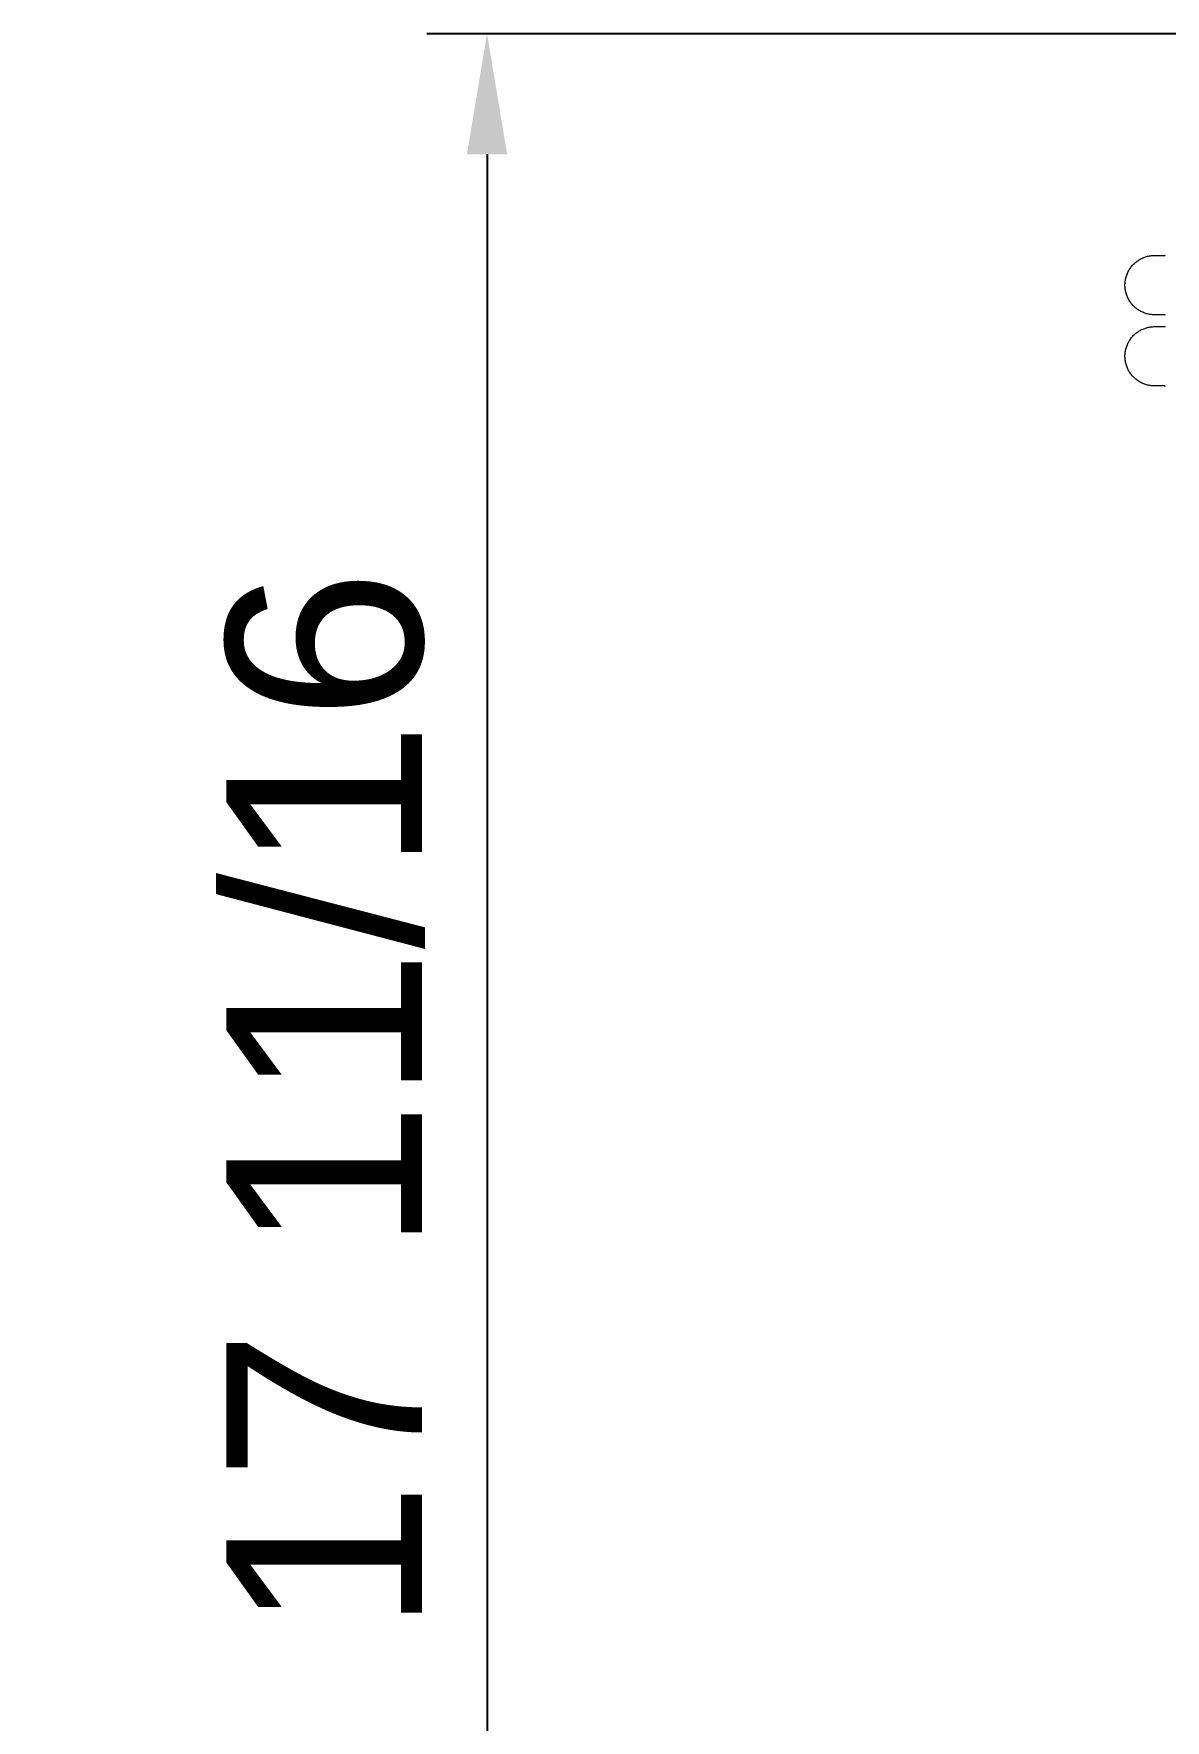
# Model space of a CAD drawing. Header units: inches. Extents: x -2 to 171, y -5 to 121.
# Drawn here: x 0.14 to 9.54, y 101.54 to 115.54 of the extents above; entities that cross this region are included whole.
import ezdxf

# ---------------------------------------------------------------- set-up
doc = ezdxf.new("R2010")
doc.units = ezdxf.units.IN
doc.layers.add('ZANO_R', color=7, linetype='Continuous', lineweight=0)
doc.layers.add('ZANO_W', color=1, linetype='Continuous', lineweight=0)
doc.styles.get("Standard").update_dxf_attribs({"font": 'arial.ttf'})
doc.dimstyles.new('amerykanie', dxfattribs={"dimtxt": 50, "dimasz": 50, "dimexe": 0.5, "dimexo": 0.5, "dimgap": 1, "dimtad": 1, "dimdec": 0, "dimzin": 0, "dimlunit": 5, "dimtxsty": 'Standard', "dimcen": 0.09, "dimclrd": 1, "dimclre": 1, "dimclrt": 1, "dimazin": 0, "dimtfac": 1, "dimtdec": 0, "dimtmove": 0, "dimatfit": 3, "dimfxl": 1, "dimtzin": 0, "dimarcsym": 1})

# ---------------------------------------------------------------- blocks, each defined once
blk = doc.blocks.new('*D362')
at = {"layer": 'ZANO_W', "color": 1, "lineweight": -2}
for p, q in [((9.884, 115.537), (3.407, 115.537)), ((3.907, 114.537), (3.907, 98.82)), ((7.482, 97.82), (3.407, 97.82))]:
    blk.add_line(p, q, dxfattribs=at)
at = {"layer": 'ZANO_W', "color": 1}
for points in [[(4.074, 114.537), (3.74, 114.537), (3.907, 115.537)], [(3.74, 98.82), (4.074, 98.82), (3.907, 97.82)]]:
    blk.add_solid(points, dxfattribs=at)
at = {"layer": 'ZANO_W', "color": 1, "insert": (2.567, 106.678), "char_height": 1.625, "attachment_point": 5, "rotation": 90}
blk.add_mtext('17 11/16', dxfattribs=at)

msp = doc.modelspace()

# ---------------------------------------------------------------- linework, layer by layer
at = {"layer": 'ZANO_R'}
for p, q in [((9.32074, 113.66037), (9.32799, 113.66461)), ((9.32799, 113.66461), (9.33538, 113.6686)), ((9.33538, 113.6686), (9.34291, 113.67234)), ((9.34291, 113.67234), (9.35055, 113.67582)), ((9.35055, 113.67582), (9.35832, 113.67903)), ((9.35832, 113.67903), (9.36618, 113.68198)), ((9.36618, 113.68198), (9.37415, 113.68466)), ((9.37415, 113.68466), (9.3822, 113.68706)), ((9.3822, 113.68706), (9.39033, 113.68919)), ((9.39033, 113.68919), (9.39852, 113.69104)), ((9.39852, 113.69104), (9.40678, 113.69261)), ((9.40678, 113.69261), (9.41508, 113.6939)), ((9.41508, 113.6939), (9.42342, 113.6949)), ((9.42342, 113.6949), (9.43179, 113.69562)), ((9.43179, 113.69562), (9.44019, 113.69605)), ((9.44019, 113.69605), (9.44859, 113.69619)), ((9.44859, 113.69619), (9.53244, 113.69619)), ((9.53244, 113.69619), (9.53261, 113.69619)), ((9.53261, 113.69619), (9.53277, 113.6962)), ((9.53277, 113.6962), (9.53294, 113.69621)), ((9.53294, 113.69621), (9.5331, 113.69623)), ((9.5331, 113.69623), (9.53326, 113.69626)), ((9.53326, 113.69626), (9.53342, 113.69629)), ((9.53342, 113.69629), (9.53358, 113.69633)), ((9.53358, 113.69633), (9.53374, 113.69637)), ((9.53374, 113.69637), (9.5339, 113.69642)), ((9.5339, 113.69642), (9.53405, 113.69647)), ((9.53405, 113.69647), (9.53421, 113.69653)), ((9.53421, 113.69653), (9.53436, 113.69659)), ((9.53436, 113.69659), (9.53451, 113.69666)), ((9.53451, 113.69666), (9.53465, 113.69674)), ((9.53465, 113.69674), (9.5348, 113.69682)), ((9.5348, 113.69682), (9.53494, 113.6969)), ((9.53494, 113.6969), (9.53508, 113.69699)), ((9.53508, 113.69699), (9.53521, 113.69708)), ((9.53521, 113.69708), (9.53534, 113.69718)), ((9.53534, 113.69718), (9.53547, 113.69728)), ((9.53547, 113.69728), (9.53559, 113.69739)), ((9.53559, 113.69739), (9.53572, 113.6975)), ((9.53572, 113.6975), (9.53583, 113.69762)), ((9.53583, 113.69762), (9.53594, 113.69774)), ((9.53594, 113.69774), (9.53605, 113.69786)), ((9.53605, 113.69786), (9.53616, 113.69799)), ((9.53616, 113.69799), (9.53626, 113.69812)), ((9.53626, 113.69812), (9.53635, 113.69825)), ((9.53635, 113.69825), (9.53644, 113.69839)), ((9.53644, 113.69839), (9.53653, 113.69853)), ((9.53653, 113.69853), (9.53661, 113.69868)), ((9.53661, 113.69868), (9.53668, 113.69882)), ((9.53668, 113.69882), (9.53675, 113.69897)), ((9.53675, 113.69897), (9.53682, 113.69912)), ((9.53682, 113.69912), (9.53688, 113.69927)), ((9.53688, 113.69927), (9.53693, 113.69943)), ((9.53693, 113.69943), (9.53698, 113.69959)), ((9.53698, 113.69959), (9.53702, 113.69974)), ((9.53702, 113.69974), (9.53706, 113.6999)), ((9.53706, 113.6999), (9.53709, 113.70006)), ((9.53709, 113.70006), (9.53712, 113.70023)), ((9.21165, 113.51651), (9.21405, 113.52456)), ((9.21405, 113.52456), (9.21673, 113.53253)), ((9.21673, 113.53253), (9.21968, 113.5404)), ((9.21968, 113.5404), (9.22289, 113.54816)), ((9.22289, 113.54816), (9.22637, 113.55581)), ((9.22637, 113.55581), (9.23011, 113.56333)), ((9.23011, 113.56333), (9.2341, 113.57072)), ((9.2341, 113.57072), (9.23835, 113.57798)), ((9.23835, 113.57798), (9.24283, 113.58508)), ((9.24283, 113.58508), (9.24756, 113.59203)), ((9.24756, 113.59203), (9.25252, 113.59881)), ((9.25252, 113.59881), (9.25771, 113.60541)), ((9.25771, 113.60541), (9.26313, 113.61184)), ((9.26313, 113.61184), (9.26875, 113.61808)), ((9.26875, 113.61808), (9.27459, 113.62412)), ((9.27459, 113.62412), (9.28064, 113.62996)), ((9.28064, 113.62996), (9.28687, 113.63559)), ((9.28687, 113.63559), (9.2933, 113.641)), ((9.2933, 113.641), (9.29991, 113.64619)), ((9.29991, 113.64619), (9.30669, 113.65115)), ((9.30669, 113.65115), (9.31363, 113.65588)), ((9.31363, 113.65588), (9.32074, 113.66037)), ((9.20252, 113.45013), (9.20267, 113.45853)), ((9.20267, 113.44173), (9.20252, 113.45013)), ((9.20267, 113.45853), (9.2031, 113.46692)), ((9.2031, 113.43333), (9.20267, 113.44173)), ((9.2031, 113.46692), (9.20381, 113.47529)), ((9.20381, 113.42496), (9.2031, 113.43333)), ((9.20381, 113.47529), (9.20482, 113.48363)), ((9.20482, 113.41662), (9.20381, 113.42496)), ((9.20482, 113.48363), (9.2061, 113.49193)), ((9.2061, 113.40832), (9.20482, 113.41662)), ((9.2061, 113.49193), (9.20767, 113.50019)), ((9.20767, 113.40006), (9.2061, 113.40832)), ((9.20767, 113.50019), (9.20952, 113.50838)), ((9.20952, 113.39187), (9.20767, 113.40006)), ((9.20952, 113.50838), (9.21165, 113.51651)), ((9.21165, 113.38374), (9.20952, 113.39187)), ((9.21405, 113.37569), (9.21165, 113.38374)), ((9.21673, 113.36772), (9.21405, 113.37569)), ((9.21968, 113.35986), (9.21673, 113.36772)), ((9.22289, 113.35209), (9.21968, 113.35986)), ((9.22637, 113.34445), (9.22289, 113.35209)), ((9.23011, 113.33692), (9.22637, 113.34445)), ((9.2341, 113.32953), (9.23011, 113.33692)), ((9.23835, 113.32228), (9.2341, 113.32953)), ((9.24283, 113.31517), (9.23835, 113.32228)), ((9.24756, 113.30823), (9.24283, 113.31517)), ((9.25252, 113.30145), (9.24756, 113.30823)), ((9.25771, 113.29484), (9.25252, 113.30145)), ((9.26313, 113.28841), (9.25771, 113.29484)), ((9.26875, 113.28217), (9.26313, 113.28841)), ((9.27459, 113.27613), (9.26875, 113.28217)), ((9.28064, 113.27029), (9.27459, 113.27613)), ((9.28687, 113.26467), (9.28064, 113.27029)), ((9.2933, 113.25925), (9.28687, 113.26467)), ((9.29991, 113.25406), (9.2933, 113.25925)), ((9.30669, 113.2491), (9.29991, 113.25406)), ((9.31363, 113.24437), (9.30669, 113.2491)), ((9.32074, 113.23988), (9.31363, 113.24437)), ((9.32799, 113.23564), (9.32074, 113.23988)), ((9.33538, 113.23165), (9.32799, 113.23564)), ((9.34291, 113.22791), (9.33538, 113.23165)), ((9.35055, 113.22443), (9.34291, 113.22791)), ((9.35832, 113.22122), (9.35055, 113.22443)), ((9.36618, 113.21827), (9.35832, 113.22122)), ((9.37415, 113.21559), (9.36618, 113.21827)), ((9.3822, 113.21319), (9.37415, 113.21559)), ((9.39033, 113.21106), (9.3822, 113.21319)), ((9.39852, 113.20921), (9.39033, 113.21106)), ((9.40678, 113.20764), (9.39852, 113.20921)), ((9.41508, 113.20635), (9.40678, 113.20764)), ((9.42342, 113.20535), (9.41508, 113.20635)), ((9.41508, 113.10335), (9.42342, 113.10435)), ((9.43179, 113.20464), (9.42342, 113.20535)), ((9.42342, 113.10435), (9.43179, 113.10506)), ((9.44019, 113.20421), (9.43179, 113.20464)), ((9.43179, 113.10506), (9.44019, 113.10549)), ((9.44859, 113.20406), (9.44019, 113.20421)), ((9.44019, 113.10549), (9.44859, 113.10564)), ((9.53244, 113.20406), (9.44859, 113.20406)), ((9.44859, 113.10564), (9.53244, 113.10564)), ((9.5326, 113.20406), (9.53244, 113.20406)), ((9.53244, 113.10564), (9.53261, 113.10564)), ((9.53276, 113.20405), (9.5326, 113.20406)), ((9.53261, 113.10564), (9.53277, 113.10565)), ((9.53292, 113.20404), (9.53276, 113.20405)), ((9.53277, 113.10565), (9.53293, 113.10566)), ((9.53308, 113.20402), (9.53292, 113.20404)), ((9.53293, 113.10566), (9.53309, 113.10568)), ((9.53324, 113.204), (9.53308, 113.20402)), ((9.53309, 113.10568), (9.53325, 113.1057)), ((9.53339, 113.20397), (9.53324, 113.204)), ((9.53325, 113.1057), (9.53341, 113.10573)), ((9.53355, 113.20394), (9.53339, 113.20397)), ((9.53341, 113.10573), (9.53357, 113.10577)), ((9.53371, 113.2039), (9.53355, 113.20394)), ((9.53357, 113.10577), (9.53372, 113.10581)), ((9.53386, 113.20385), (9.53371, 113.2039)), ((9.53372, 113.10581), (9.53388, 113.10586)), ((9.53401, 113.2038), (9.53386, 113.20385)), ((9.53388, 113.10586), (9.53403, 113.10591)), ((9.53416, 113.20375), (9.53401, 113.2038)), ((9.53403, 113.10591), (9.53418, 113.10596)), ((9.53431, 113.20369), (9.53416, 113.20375)), ((9.53418, 113.10596), (9.53433, 113.10603)), ((9.53445, 113.20362), (9.53431, 113.20369)), ((9.53433, 113.10603), (9.53448, 113.10609)), ((9.53459, 113.20355), (9.53445, 113.20362)), ((9.53448, 113.10609), (9.53462, 113.10616)), ((9.53474, 113.20347), (9.53459, 113.20355)), ((9.53462, 113.10616), (9.53476, 113.10624)), ((9.53487, 113.20339), (9.53474, 113.20347)), ((9.53476, 113.10624), (9.5349, 113.10632)), ((9.53501, 113.20331), (9.53487, 113.20339)), ((9.5349, 113.10632), (9.53504, 113.10641)), ((9.53514, 113.20322), (9.53501, 113.20331)), ((9.53504, 113.10641), (9.53517, 113.1065)), ((9.53527, 113.20313), (9.53514, 113.20322)), ((9.53517, 113.1065), (9.5353, 113.1066)), ((9.5354, 113.20303), (9.53527, 113.20313)), ((9.5353, 113.1066), (9.53543, 113.1067)), ((9.53552, 113.20293), (9.5354, 113.20303)), ((9.53543, 113.1067), (9.53555, 113.1068)), ((9.53564, 113.20282), (9.53552, 113.20293)), ((9.53555, 113.1068), (9.53567, 113.10691)), ((9.53575, 113.20271), (9.53564, 113.20282)), ((9.53567, 113.10691), (9.53579, 113.10703)), ((9.53586, 113.2026), (9.53575, 113.20271)), ((9.53579, 113.10703), (9.5359, 113.10714)), ((9.53597, 113.20248), (9.53586, 113.2026)), ((9.5359, 113.10714), (9.53601, 113.10726)), ((9.53607, 113.20236), (9.53597, 113.20248)), ((9.53601, 113.10726), (9.53611, 113.10739)), ((9.53617, 113.20223), (9.53607, 113.20236)), ((9.53611, 113.10739), (9.53621, 113.10752)), ((9.53627, 113.2021), (9.53617, 113.20223)), ((9.53621, 113.10752), (9.5363, 113.10765)), ((9.53636, 113.20197), (9.53627, 113.2021)), ((9.5363, 113.10765), (9.53639, 113.10778)), ((9.53644, 113.20184), (9.53636, 113.20197)), ((9.53639, 113.10778), (9.53648, 113.10792)), ((9.53652, 113.2017), (9.53644, 113.20184)), ((9.53648, 113.10792), (9.53656, 113.10806)), ((9.5366, 113.20156), (9.53652, 113.2017)), ((9.53656, 113.10806), (9.53663, 113.1082)), ((9.53667, 113.20142), (9.5366, 113.20156)), ((9.53663, 113.1082), (9.5367, 113.10835)), ((9.53674, 113.20127), (9.53667, 113.20142)), ((9.5367, 113.10835), (9.53677, 113.1085)), ((9.5368, 113.20112), (9.53674, 113.20127)), ((9.53677, 113.1085), (9.53683, 113.10865)), ((9.53685, 113.20098), (9.5368, 113.20112)), ((9.53683, 113.10865), (9.53688, 113.1088)), ((9.5369, 113.20082), (9.53685, 113.20098)), ((9.53688, 113.1088), (9.53693, 113.10895)), ((9.53695, 113.20067), (9.5369, 113.20082)), ((9.53693, 113.10895), (9.53697, 113.10911)), ((9.53699, 113.20052), (9.53695, 113.20067)), ((9.53697, 113.10911), (9.53701, 113.10926)), ((9.53698, 113.10922), (9.53711, 113.10999)), ((9.53703, 113.20036), (9.53699, 113.20052)), ((9.53701, 113.10926), (9.53705, 113.10942)), ((9.53706, 113.20021), (9.53703, 113.20036)), ((9.53705, 113.10942), (9.53707, 113.10958)), ((9.53708, 113.20005), (9.53706, 113.20021)), ((9.53707, 113.10958), (9.53709, 113.10974)), ((9.5371, 113.19989), (9.53708, 113.20005)), ((9.53709, 113.10974), (9.53711, 113.1099)), ((9.22289, 112.95761), (9.22637, 112.96525)), ((9.22637, 112.96525), (9.23011, 112.97278)), ((9.23011, 112.97278), (9.2341, 112.98017)), ((9.2341, 112.98017), (9.23835, 112.98743)), ((9.23835, 112.98743), (9.24283, 112.99453)), ((9.24283, 112.99453), (9.24756, 113.00147)), ((9.24756, 113.00147), (9.25252, 113.00825)), ((9.25252, 113.00825), (9.25771, 113.01486)), ((9.25771, 113.01486), (9.26313, 113.02129)), ((9.26313, 113.02129), (9.26875, 113.02753)), ((9.26875, 113.02753), (9.27459, 113.03357)), ((9.27459, 113.03357), (9.28064, 113.03941)), ((9.28064, 113.03941), (9.28687, 113.04504)), ((9.28687, 113.04504), (9.2933, 113.05045)), ((9.2933, 113.05045), (9.29991, 113.05564)), ((9.29991, 113.05564), (9.30669, 113.0606)), ((9.30669, 113.0606), (9.31363, 113.06533)), ((9.31363, 113.06533), (9.32074, 113.06982)), ((9.32074, 113.06982), (9.32799, 113.07406)), ((9.32799, 113.07406), (9.33538, 113.07805)), ((9.33538, 113.07805), (9.34291, 113.08179)), ((9.34291, 113.08179), (9.35055, 113.08527)), ((9.35055, 113.08527), (9.35832, 113.08848)), ((9.35832, 113.08848), (9.36618, 113.09143)), ((9.36618, 113.09143), (9.37415, 113.09411)), ((9.37415, 113.09411), (9.3822, 113.09651)), ((9.3822, 113.09651), (9.39033, 113.09864)), ((9.39033, 113.09864), (9.39852, 113.10049)), ((9.39852, 113.10049), (9.40678, 113.10206)), ((9.40678, 113.10206), (9.41508, 113.10335)), ((9.20252, 112.85957), (9.20267, 112.86798)), ((9.20267, 112.85117), (9.20252, 112.85957)), ((9.20267, 112.86798), (9.2031, 112.87637)), ((9.2031, 112.84278), (9.20267, 112.85117)), ((9.2031, 112.87637), (9.20381, 112.88474)), ((9.20381, 112.83441), (9.2031, 112.84278)), ((9.20381, 112.88474), (9.20482, 112.89308)), ((9.20482, 112.82607), (9.20381, 112.83441)), ((9.20482, 112.89308), (9.2061, 112.90138)), ((9.2061, 112.81777), (9.20482, 112.82607)), ((9.2061, 112.90138), (9.20767, 112.90964)), ((9.20767, 112.90964), (9.20952, 112.91783)), ((9.20952, 112.91783), (9.21165, 112.92596)), ((9.21165, 112.92596), (9.21405, 112.93401)), ((9.21405, 112.93401), (9.21673, 112.94198)), ((9.21673, 112.94198), (9.21968, 112.94984)), ((9.21968, 112.94984), (9.22289, 112.95761)), ((9.20767, 112.80951), (9.2061, 112.81777)), ((9.20952, 112.80132), (9.20767, 112.80951)), ((9.21165, 112.79319), (9.20952, 112.80132)), ((9.21405, 112.78514), (9.21165, 112.79319)), ((9.21673, 112.77717), (9.21405, 112.78514)), ((9.21968, 112.76931), (9.21673, 112.77717)), ((9.22289, 112.76154), (9.21968, 112.76931)), ((9.22637, 112.75389), (9.22289, 112.76154)), ((9.23011, 112.74637), (9.22637, 112.75389)), ((9.2341, 112.73898), (9.23011, 112.74637)), ((9.23835, 112.73172), (9.2341, 112.73898)), ((9.24283, 112.72462), (9.23835, 112.73172)), ((9.24756, 112.71767), (9.24283, 112.72462)), ((9.25252, 112.71089), (9.24756, 112.71767)), ((9.25771, 112.70429), (9.25252, 112.71089)), ((9.26313, 112.69786), (9.25771, 112.70429)), ((9.26875, 112.69162), (9.26313, 112.69786)), ((9.27459, 112.68558), (9.26875, 112.69162)), ((9.28064, 112.67974), (9.27459, 112.68558)), ((9.28687, 112.67411), (9.28064, 112.67974)), ((9.2933, 112.6687), (9.28687, 112.67411)), ((9.29991, 112.66351), (9.2933, 112.6687)), ((9.30669, 112.65855), (9.29991, 112.66351)), ((9.31363, 112.65382), (9.30669, 112.65855)), ((9.32074, 112.64933), (9.31363, 112.65382)), ((9.32799, 112.64509), (9.32074, 112.64933)), ((9.33538, 112.6411), (9.32799, 112.64509)), ((9.34291, 112.63736), (9.33538, 112.6411)), ((9.35055, 112.63388), (9.34291, 112.63736)), ((9.35832, 112.63067), (9.35055, 112.63388)), ((9.36618, 112.62772), (9.35832, 112.63067)), ((9.37415, 112.62504), (9.36618, 112.62772)), ((9.3822, 112.62264), (9.37415, 112.62504)), ((9.39033, 112.62051), (9.3822, 112.62264)), ((9.39852, 112.61866), (9.39033, 112.62051)), ((9.40678, 112.61709), (9.39852, 112.61866)), ((9.41508, 112.6158), (9.40678, 112.61709)), ((9.42342, 112.6148), (9.41508, 112.6158)), ((9.43179, 112.61409), (9.42342, 112.6148)), ((9.44019, 112.61366), (9.43179, 112.61409)), ((9.44859, 112.61351), (9.44019, 112.61366)), ((9.53244, 112.61351), (9.44859, 112.61351)), ((9.53261, 112.61351), (9.53244, 112.61351)), ((9.53277, 112.6135), (9.53261, 112.61351)), ((9.53293, 112.61349), (9.53277, 112.6135)), ((9.53309, 112.61347), (9.53293, 112.61349)), ((9.53325, 112.61345), (9.53309, 112.61347)), ((9.53341, 112.61342), (9.53325, 112.61345)), ((9.53357, 112.61338), (9.53341, 112.61342)), ((9.53372, 112.61334), (9.53357, 112.61338)), ((9.53388, 112.61329), (9.53372, 112.61334)), ((9.53403, 112.61324), (9.53388, 112.61329)), ((9.53418, 112.61319), (9.53403, 112.61324)), ((9.53433, 112.61312), (9.53418, 112.61319)), ((9.53448, 112.61306), (9.53433, 112.61312)), ((9.53462, 112.61298), (9.53448, 112.61306)), ((9.53476, 112.61291), (9.53462, 112.61298)), ((9.5349, 112.61282), (9.53476, 112.61291)), ((9.53504, 112.61274), (9.5349, 112.61282)), ((9.53517, 112.61265), (9.53504, 112.61274)), ((9.5353, 112.61255), (9.53517, 112.61265)), ((9.53543, 112.61245), (9.5353, 112.61255)), ((9.53555, 112.61234), (9.53543, 112.61245)), ((9.53567, 112.61224), (9.53555, 112.61234)), ((9.53579, 112.61212), (9.53567, 112.61224)), ((9.5359, 112.61201), (9.53579, 112.61212)), ((9.536, 112.61188), (9.5359, 112.61201)), ((9.53611, 112.61176), (9.536, 112.61188)), ((9.5362, 112.61163), (9.53611, 112.61176)), ((9.5363, 112.6115), (9.5362, 112.61163)), ((9.53639, 112.61137), (9.5363, 112.6115)), ((9.53647, 112.61123), (9.53639, 112.61137)), ((9.53655, 112.61109), (9.53647, 112.61123)), ((9.53663, 112.61094), (9.53655, 112.61109)), ((9.5367, 112.6108), (9.53663, 112.61094)), ((9.53676, 112.61065), (9.5367, 112.6108)), ((9.53682, 112.6105), (9.53676, 112.61065)), ((9.53688, 112.61035), (9.53682, 112.6105)), ((9.53692, 112.61019), (9.53688, 112.61035)), ((9.53697, 112.61004), (9.53692, 112.61019)), ((9.53701, 112.60988), (9.53697, 112.61004)), ((9.53711, 112.60925), (9.53701, 112.60994)), ((9.53704, 112.60972), (9.53701, 112.60988)), ((9.53707, 112.60956), (9.53704, 112.60972)), ((9.53715, 112.60894), (9.53704, 112.60957)), ((9.53709, 112.6094), (9.53707, 112.60956)), ((9.5371, 112.60924), (9.53709, 112.6094))]:
    msp.add_line(p, q, dxfattribs=at)

# ---------------------------------------------------------------- dimensions: what is measured, and where the dimension line sits
at = {"layer": 'ZANO_W'}
dim = msp.add_linear_dim(base=(3.90714, 97.8202), p1=(10.38363, 115.53674), p2=(7.98205, 97.8202), angle=90, dimstyle='amerykanie', override={"dimtxt": 1.625, "dimasz": 1, "dimgap": 0.5, "dimdec": 4, "dimaunit": 1, "dimadec": 1, "dimtdec": 4, "dimtmove": 1, "dimfrac": 2}, dxfattribs=at)
dim.commit()
dim.dimension.update_dxf_attribs({"geometry": '*D362', "text_midpoint": (2.56693, 106.67847)})

doc.saveas('drawing.dxf')
